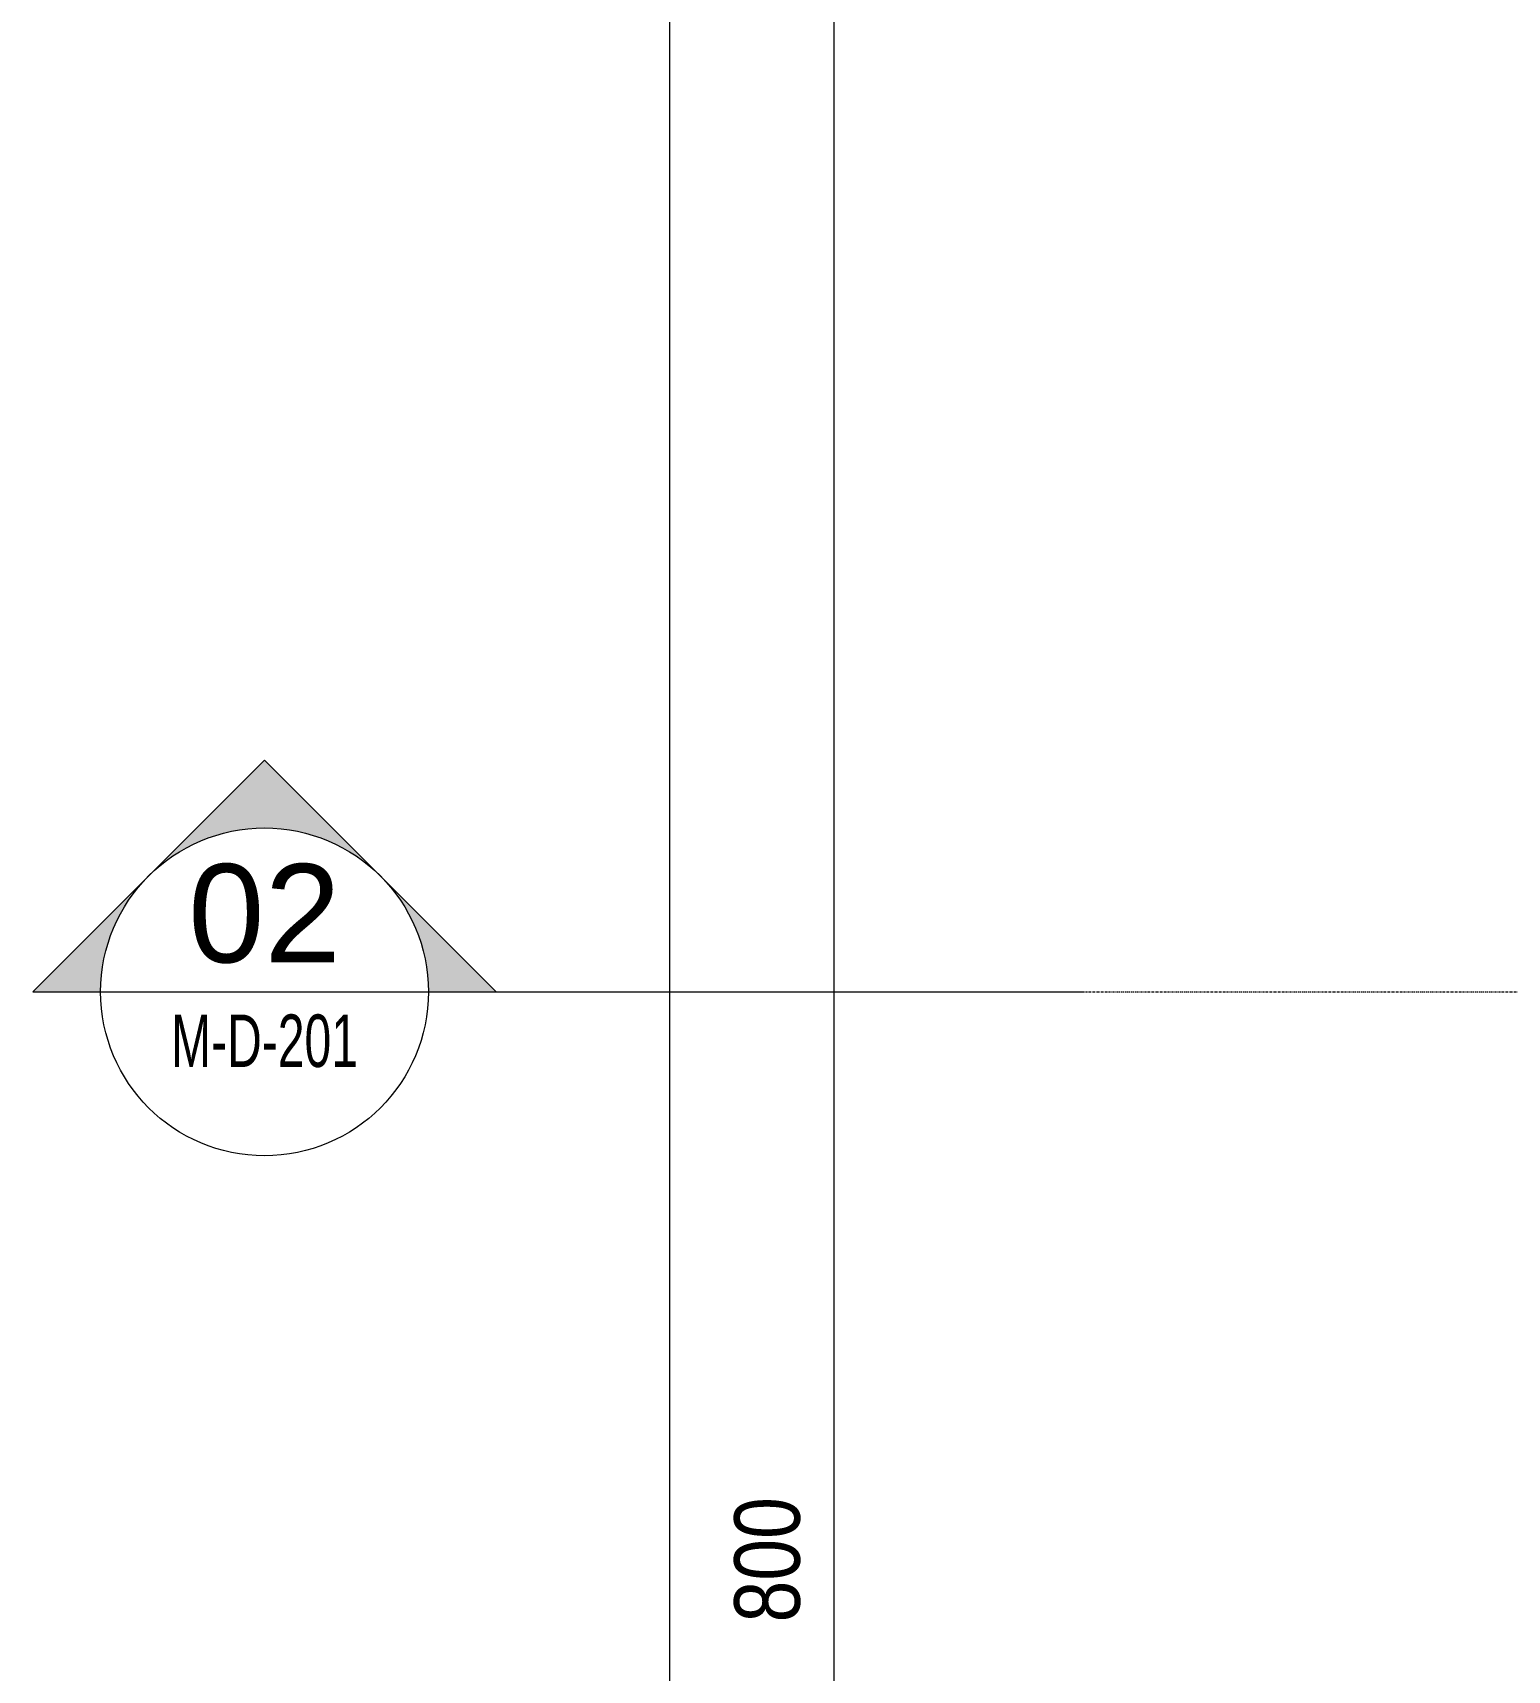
# Model space of a CAD drawing. Extents: x -1439 to 23780, y -1362 to 4476.
# Drawn here: x 12700.3 to 12925.2, y 1568.2 to 1817.9 of the extents above; entities that cross this region are included whole.
import ezdxf
from ezdxf.enums import TextEntityAlignment as Align

# ---------------------------------------------------------------- set-up
doc = ezdxf.new("R2010")
doc.units = 0
doc.header["$MEASUREMENT"] = 0
doc.linetypes.add('Audi$0$DASHDOT2', pattern=[0.5, 0.25, -0.125, 0, -0.125])
doc.layers.get('0').update_dxf_attribs({"color": 9, "lineweight": 9})
doc.layers.get('Defpoints').update_dxf_attribs({"color": 9, "lineweight": 9})
for name, color, linetype, lineweight in [('Audi$0$21', 8, 'Continuous', 9), ('Audi$0$24', 8, 'Audi$0$DASHDOT2', 9), ('Audi$0$25', 8, 'Continuous', 9)]:
    doc.layers.add(name, color=color, linetype=linetype, lineweight=lineweight)
doc.styles.add('Audi$0$Arial', font='arial.ttf', dxfattribs={"height": 2.5})
doc.styles.add('Audi$0$MuuM_TEXT-STANDART', font='ARIALN.TTF')
doc.dimstyles.new('Audi$0$MuuM_DIM50', dxfattribs={"dimscale": 5, "dimtxt": 2, "dimasz": 1, "dimexe": 1, "dimexo": 1, "dimgap": 1, "dimtad": 1, "dimdec": 1, "dimrnd": 0.5, "dimdsep": 46, "dimtxsty": 'Audi$0$MuuM_TEXT-STANDART', "dimblk": 'Audi$0$_ArchTick', "dimcen": 0, "dimdle": 0.15, "dimclrd": 256, "dimclre": 256, "dimclrt": 256, "dimadec": 0, "dimazin": 0, "dimtfac": 5, "dimtdec": 1, "dimtix": 1, "dimtmove": 2, "dimatfit": 3, "dimldrblk": 'Audi$0$_Dot', "dimfxl": 3, "dimfxlon": 1, "dimtolj": 1, "dimlwd": -1, "dimlwe": -1, "dimarcsym": 0})

# ---------------------------------------------------------------- blocks, each defined once
blk = doc.blocks.new('Audi$0$_ArchTick')
at = {"color": 0, "linetype": 'ByBlock', "const_width": 0.15}
blk.add_lwpolyline([(-0.5, -0.5), (0.5, 0.5)], dxfattribs=at)
blk = doc.blocks.new('*D502')
at = {"layer": 'Audi$0$25', "transparency": 16777216}
for p, q in [((-3830, 800), (-3810, 800)), ((-3815, -2440.75), (-3815, 800.75)), ((-3830, -2440), (-3810, -2440))]:
    blk.add_line(p, q, dxfattribs=at)
at = {"layer": 'Defpoints', "color": 0, "transparency": 16777216}
for p in [(-3840, 800), (-3815, 800), (-3840, -2440)]:
    blk.add_point(p, dxfattribs=at)
at = {"layer": 'Audi$0$25', "transparency": 16777216, "xscale": 5, "yscale": 5, "zscale": 5}
for p, rotation in [((-3815, 800), 90), ((-3815, -2440), 270)]:
    blk.add_blockref('Audi$0$_ArchTick', p, dxfattribs=dict(at, rotation=rotation))
at = {"layer": 'Audi$0$25', "transparency": 16777216, "insert": (-3825.11, -820), "char_height": 10, "attachment_point": 5, "rotation": 90, "style": 'Audi$0$MuuM_TEXT-STANDART'}
blk.add_mtext('\\A1;3240', dxfattribs=at)
blk = doc.blocks.new('Audi$0$_Dot')
at = {"color": 0, "linetype": 'ByBlock', "lineweight": -2}
blk.add_line((-0.5, 0), (-1, 0), dxfattribs=at)
at = {"color": 0, "linetype": 'ByBlock', "const_width": 0.5}
blk.add_lwpolyline([(-0.25, 0, 1), (0.25, 0, 1)], format="xyb", close=True, dxfattribs=at)
blk = doc.blocks.new('*D506')
at = {"layer": 'Audi$0$25', "transparency": 16777216}
for p, q in [((-3790, -799.25), (-3790, -1600.75)), ((-3805, -800), (-3785, -800)), ((-3805, -1600), (-3785, -1600))]:
    blk.add_line(p, q, dxfattribs=at)
at = {"layer": 'Defpoints', "color": 0, "transparency": 16777216}
for p in [(-3840, -800), (-3840, -1600), (-3790, -1600)]:
    blk.add_point(p, dxfattribs=at)
at = {"layer": 'Audi$0$25', "transparency": 16777216, "xscale": 5, "yscale": 5, "zscale": 5}
for p, rotation in [((-3790, -800), 90), ((-3790, -1600), 270)]:
    blk.add_blockref('Audi$0$_ArchTick', p, dxfattribs=dict(at, rotation=rotation))
at = {"layer": 'Audi$0$25', "transparency": 16777216, "insert": (-3800.11, -1200), "char_height": 10, "attachment_point": 5, "rotation": 90, "style": 'Audi$0$MuuM_TEXT-STANDART'}
blk.add_mtext('\\A1;800', dxfattribs=at)
blk = doc.blocks.new('Audi$0$0_buildingsection')
h = blk.add_hatch(color=256)
h.paths.add_polyline_path([(7.071, 0), (0, 7.071), (-7.071, 0)])
h.paths.add_polyline_path([(5, 0, 1), (-5, 0)], flags=16)
for points in [[(7.071, 0), (0, 7.071), (-7.071, 0), (25, 0)], [(7.071, 0), (0, 7.071), (-7.071, 0), (7.071, 0)]]:
    blk.add_lwpolyline(points)
blk.add_circle((0, 0), 5)
at = {"style": 'Audi$0$Arial'}
blk.add_attdef('KESITADI', text='', height=3, dxfattribs=at).set_placement((0, 0), align=Align.BOTTOM_CENTER)
blk.add_attdef('PAFTAADI', text='', height=2, dxfattribs=at).set_placement((0, -0.5), align=Align.TOP_CENTER)
blk = doc.blocks.new('Audi$0$P-AKS_AUDI')
at = {"layer": 'Audi$0$21', "linetype": 'Audi$0$DASHDOT2'}
blk.add_lwpolyline([(-3832.02, -1113.38), (266.92, -1113.38)], dxfattribs=at)
at = {"layer": 'Audi$0$21'}
ref = blk.add_blockref('Audi$0$0_buildingsection', (-3876.84, -1113.38), dxfattribs=dict(at, xscale=5, yscale=5, zscale=5))
ref.add_attrib('KESITADI', '02', dxfattribs={"layer": '0', "height": 15, "style": 'Audi$0$Arial'}).set_placement((-3876.84, -1113.38), align=Align.BOTTOM_CENTER)
ref.add_attrib('PAFTAADI', 'M-D-201', dxfattribs={"layer": '0', "height": 8, "style": 'Audi$0$MuuM_TEXT-STANDART', "width": 0.8}).set_placement((-3876.84, -1127.23), align=Align.BOTTOM_CENTER)
at = {"layer": 'Audi$0$25'}
for base, p1, p2, picture, middle in [((-3815, 800), (-3840, -2440), (-3840, 800), '*D502', (-3825.11, -820)), ((-3790, -1600), (-3840, -800), (-3840, -1600), '*D506', (-3800.11, -1200))]:
    dim = blk.add_linear_dim(base=base, p1=p1, p2=p2, angle=90, dimstyle='Audi$0$MuuM_DIM50', dxfattribs=at)
    dim.commit()
    dim.dimension.update_dxf_attribs({"geometry": picture, "text_midpoint": middle})
blk = doc.blocks.new('Audi$0$p-2. kat planı')
at = {"layer": 'Audi$0$24'}
blk.add_blockref('Audi$0$P-AKS_AUDI', (16612.5, 2785), dxfattribs=at)

msp = doc.modelspace()

# ---------------------------------------------------------------- block references
msp.add_blockref('Audi$0$p-2. kat planı', (0, 0))

doc.saveas('drawing.dxf')
